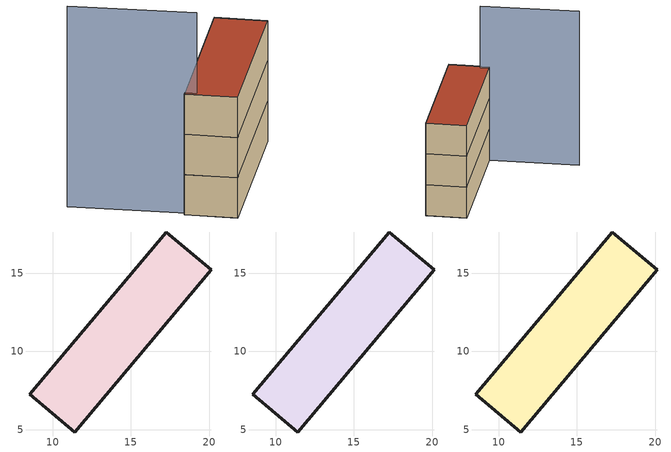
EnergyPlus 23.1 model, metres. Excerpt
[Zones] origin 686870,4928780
70f7d5f74c932a7a_F0_whole
 floor ground (EU_floor_Construction): 11.4,4.86 20.12,15.22 17.27,17.62 8.54,7.26 z0
 wall outside (EU_wall_Construction): 17.27,17.62 20.12,15.22 11.4,4.86 8.54,7.26 17.27,17.62 z0:3
70f7d5f74c932a7a_F1_whole
 floor to 70f7d5f74c932a7a_F0_whole (EU_floor_Construction): 11.4,4.86 20.12,15.22 17.26,17.62 8.54,7.26 z3
 wall outside (EU_wall_Construction): 17.27,17.62 20.12,15.22 11.4,4.86 8.54,7.26 17.27,17.62 z3:6
70f7d5f74c932a7a_F2_whole
 floor to 70f7d5f74c932a7a_F1_whole (EU_floor_Construction): 11.4,4.86 20.12,15.22 17.26,17.62 8.54,7.26 z6
 wall outside (EU_wall_Construction): 17.27,17.62 20.12,15.22 11.4,4.86 8.54,7.26 17.27,17.62 z6:9
 roof outside (EU_roof_Construction): 20.12,15.22 11.4,4.86 8.54,7.26 17.27,17.62 z9
shading: 2.4,12.61 9.35,6.96 z0:15
[Building]
EU S2 Campaign: North Axis=0; Terrain=City; Solar Distribution=FullExterior
[Site:Location]
Bologna: Latitude=44.5; Longitude=11.25; Time Zone=1; Elevation=37
[SizingPeriod:WeatherFileDays]
AnnualSizingPeriod: Begin Month=1; Begin Day of Month=1; End Month=12; End Day of Month=31; Day of Week for Start Day=Monday; Use Weather File Daylight Saving Period=No; Use Weather File Rain and Snow Indicators=No
[MATERIAL]
EU_InternalMass_Material: Roughness=MediumRough; Thickness=0.1; Conductivity=1; Density=1800; Specific Heat=900; Thermal Absorptance=0.9; Solar Absorptance=0.7; Visible Absorptance=0.7
[MATERIAL:NOMASS] Roughness=MediumRough; Thermal Absorptance=0.9; Solar Absorptance=0.7; Visible Absorptance=0.7
Name | Thermal Resistance
EU_wall_NoMass | 0.937881
EU_roof_NoMass | 0.548572
EU_floor_NoMass | 0.71348
[CONSTRUCTION]
EU_wall_Construction: EU_wall_NoMass
EU_roof_Construction: EU_roof_NoMass
EU_floor_Construction: EU_floor_NoMass
EU_InternalMass_Construction: EU_InternalMass_Material
[ZONE] Type=1; Multiplier=1; Ceiling Height=autocalculate; Volume=151.726; Floor Area=autocalculate; Part of Total Floor Area=Yes
70f7d5f74c932a7a_F0_whole; 70f7d5f74c932a7a_F1_whole; 70f7d5f74c932a7a_F2_whole
[INTERNALMASS] Construction=EU_InternalMass_Construction; Surface Area=50.5757
Name | Zone or ZoneList
70f7d5f74c932a7a_F0_whole_EU_InternalMass | 70f7d5f74c932a7a_F0_whole
70f7d5f74c932a7a_F1_whole_EU_InternalMass | 70f7d5f74c932a7a_F1_whole
70f7d5f74c932a7a_F2_whole_EU_InternalMass | 70f7d5f74c932a7a_F2_whole
[OTHEREQUIPMENT] Fuel Type=Electricity; Design Level Calculation Method=Watts/Area; Power per Zone Floor Area=1; Fraction Latent=0; Fraction Radiant=0; Fraction Lost=0; Carbon Dioxide Generation Rate=0; EndUse Subcategory=EU_Step8_InternalGains
Name | Zone or ZoneList or Space or SpaceList | Schedule
EU_Step8_InternalGain_70f7d5f74c932a7a_F0_whole_f000 | 70f7d5f74c932a7a_F0_whole | EU_Step8_GainSchedule_70f7d5f74c932a7a_F0_whole_f000
EU_Step8_InternalGain_70f7d5f74c932a7a_F1_whole_f000 | 70f7d5f74c932a7a_F1_whole | EU_Step8_GainSchedule_70f7d5f74c932a7a_F1_whole_f000
EU_Step8_InternalGain_70f7d5f74c932a7a_F2_whole_f000 | 70f7d5f74c932a7a_F2_whole | EU_Step8_GainSchedule_70f7d5f74c932a7a_F2_whole_f000
[ZONEVENTILATION:DESIGNFLOWRATE] Schedule=EU_AlwaysOn; Design Flow Rate Calculation Method=AirChanges/Hour; Air Changes per Hour=0.687892; Ventilation Type=Natural; Fan Pressure Rise=0; Fan Total Efficiency=1; Constant Term Coefficient=1; Temperature Term Coefficient=0; Velocity Term Coefficient=0; Velocity Squared Term Coefficient=0; Minimum Indoor Temperature=-100; Maximum Indoor Temperature=100; Delta Temperature=-100; Minimum Outdoor Temperature=-100; Maximum Outdoor Temperature=100; Maximum Wind Speed=40
Name | Zone or ZoneList or Space or SpaceList
EU_ConstantAir_70f7d5f74c932a7a_F0_whole | 70f7d5f74c932a7a_F0_whole
EU_ConstantAir_70f7d5f74c932a7a_F1_whole | 70f7d5f74c932a7a_F1_whole
EU_ConstantAir_70f7d5f74c932a7a_F2_whole | 70f7d5f74c932a7a_F2_whole
[HVACTEMPLATE:THERMOSTAT] Constant Heating Setpoint=20; Constant Cooling Setpoint=50
EU_HeatOnly_70f7d5f74c932a7a_F0_whole; EU_HeatOnly_70f7d5f74c932a7a_F1_whole; EU_HeatOnly_70f7d5f74c932a7a_F2_whole
[HVACTEMPLATE:ZONE:IDEALLOADSAIRSYSTEM] System Availability Schedule=EU_AlwaysOn; Maximum Heating Supply Air Temperature=50; Minimum Cooling Supply Air Temperature=13; Maximum Heating Supply Air Humidity Ratio=0.0156; Minimum Cooling Supply Air Humidity Ratio=0.0077; Heating Limit=NoLimit; Cooling Limit=NoLimit; Heating Availability Schedule=EU_AlwaysOn; Cooling Availability Schedule=EU_CoolingOff; Dehumidification Control Type=ConstantSensibleHeatRatio; Cooling Sensible Heat Ratio=0.7; Dehumidification Setpoint=60; Humidification Control Type=None; Humidification Setpoint=30; Outdoor Air Method=None; Outdoor Air Flow Rate per Person=0.00944; Outdoor Air Flow Rate per Zone Floor Area=0; Outdoor Air Flow Rate per Zone=0; Demand Controlled Ventilation Type=None; Outdoor Air Economizer Type=NoEconomizer; Heat Recovery Type=None; Sensible Heat Recovery Effectiveness=0.7; Latent Heat Recovery Effectiveness=0.65
Name | Template Thermostat
70f7d5f74c932a7a_F0_whole | EU_HeatOnly_70f7d5f74c932a7a_F0_whole
70f7d5f74c932a7a_F1_whole | EU_HeatOnly_70f7d5f74c932a7a_F1_whole
70f7d5f74c932a7a_F2_whole | EU_HeatOnly_70f7d5f74c932a7a_F2_whole
[SIZING:ZONE] Zone Cooling Design Supply Air Temperature Input Method=SupplyAirTemperature; Zone Cooling Design Supply Air Temperature=13; Zone Heating Design Supply Air Temperature Input Method=SupplyAirTemperature; Zone Heating Design Supply Air Temperature=50; Zone Cooling Design Supply Air Humidity Ratio=0.008; Zone Heating Design Supply Air Humidity Ratio=0.008; Cooling Design Air Flow Method=DesignDay; Cooling Design Air Flow Rate=0; Cooling Minimum Air Flow per Zone Floor Area=0.000762; Cooling Minimum Air Flow=0; Cooling Minimum Air Flow Fraction=0.2; Heating Design Air Flow Method=DesignDay; Heating Design Air Flow Rate=0; Heating Maximum Air Flow per Zone Floor Area=0.002032; Heating Maximum Air Flow=0.141576; Heating Maximum Air Flow Fraction=0.3; Account for Dedicated Outdoor Air System=No; Dedicated Outdoor Air System Control Strategy=NeutralSupplyAir; Dedicated Outdoor Air Low Setpoint Temperature for Design=autosize; Dedicated Outdoor Air High Setpoint Temperature for Design=autosize; Zone Load Sizing Method=Sensible Load Only No Latent Load; Zone Latent Cooling Design Supply Air Humidity Ratio Input Method=HumidityRatioDifference; Zone Cooling Design Supply Air Humidity Ratio Difference=0.005; Zone Latent Heating Design Supply Air Humidity Ratio Input Method=HumidityRatioDifference; Zone Humidification Design Supply Air Humidity Ratio Difference=0.005
70f7d5f74c932a7a_F0_whole; 70f7d5f74c932a7a_F1_whole; 70f7d5f74c932a7a_F2_whole
[SCHEDULE:CONSTANT]
Name | Hourly Value
EU_AlwaysOn | 1
EU_CoolingOff | 0
[SCHEDULE:FILE] Column Number=1; Rows to Skip at Top=0; Number of Hours of Data=8760; Column Separator=Comma; Interpolate to Timestep=No; Minutes per Item=60; Adjust Schedule for Daylight Savings=Yes
Name | File
EU_Step8_GainSchedule_70f7d5f74c932a7a_F0_whole_f000 | ../../schedules/70f7d5f74c932a7a/70f7d5f74c932a7a_F0_whole_f000_gain.csv
EU_Step8_GainSchedule_70f7d5f74c932a7a_F1_whole_f000 | ../../schedules/70f7d5f74c932a7a/70f7d5f74c932a7a_F1_whole_f000_gain.csv
EU_Step8_GainSchedule_70f7d5f74c932a7a_F2_whole_f000 | ../../schedules/70f7d5f74c932a7a/70f7d5f74c932a7a_F2_whole_f000_gain.csv
